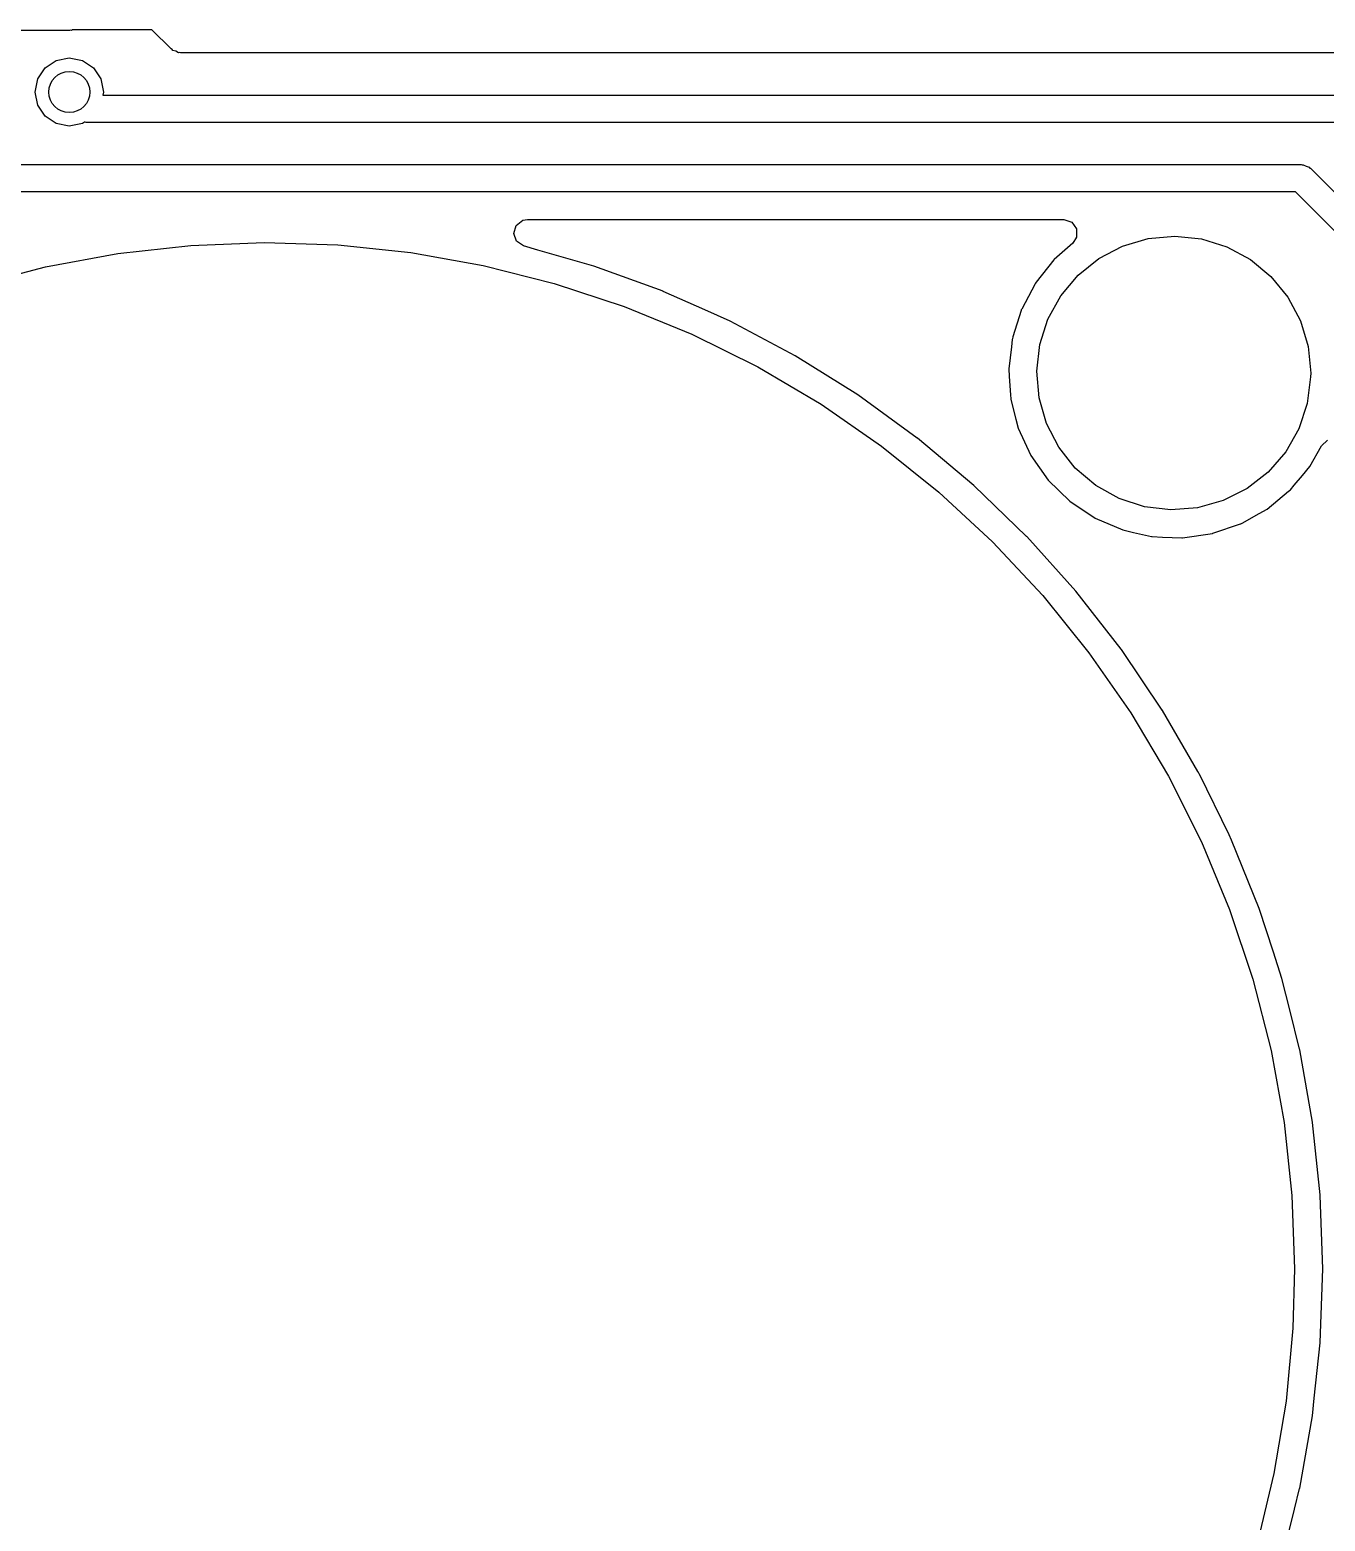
# Model space of a CAD drawing. Extents: x 0.04 to 2.01, y 0.04 to 5.04.
# Drawn here: x 0.4631 to 0.8356, y 1.4727 to 1.9018 of the extents above; entities that cross this region are included whole.
import ezdxf

# ---------------------------------------------------------------- set-up
doc = ezdxf.new("R2010")
doc.units = 0
doc.header["$MEASUREMENT"] = 0
doc.layers.add('BLACK', color=7, linetype='CONTINUOUS')

msp = doc.modelspace()

# ---------------------------------------------------------------- linework, layer by layer
at = {"layer": 'BLACK', "linetype": 'CONTINUOUS'}
for p, q in [((0.474456, 1.90157), (0.351499, 1.90157)), ((0.474758, 1.90167), (0.474456, 1.90157)), ((0.475072, 1.90162), (0.474758, 1.90167)), ((0.475363, 1.90177), (0.475072, 1.90162)), ((0.498172, 1.90177), (0.475363, 1.90177)), ((0.503673, 1.89627), (0.498172, 1.90177)), ((0.46745, 1.89084), (0.470643, 1.89297)), ((0.470643, 1.89297), (0.474409, 1.89372)), ((0.474409, 1.89372), (0.478176, 1.89297)), ((0.478176, 1.89297), (0.481369, 1.89084)), ((0.503956, 1.89613), (0.503673, 1.89627)), ((0.504143, 1.89587), (0.503956, 1.89613)), ((0.505019, 1.89559), (0.504143, 1.89587)), ((0.505841, 1.89517), (0.505019, 1.89559)), ((0.506155, 1.89522), (0.505841, 1.89517)), ((0.506457, 1.89512), (0.506155, 1.89522)), ((0.856991, 1.89512), (0.506457, 1.89512)), ((0.465316, 1.88764), (0.46745, 1.89084)), ((0.481369, 1.89084), (0.483503, 1.88764)), ((0.464567, 1.88388), (0.465316, 1.88764)), ((0.465316, 1.88011), (0.464567, 1.88388)), ((0.483503, 1.88764), (0.484252, 1.88388)), ((0.484252, 1.88388), (0.484076, 1.88299)), ((0.46745, 1.87692), (0.465316, 1.88011)), ((0.484076, 1.88299), (0.848622, 1.88299)), ((0.470643, 1.87478), (0.46745, 1.87692)), ((0.478788, 1.87519), (0.478176, 1.87478)), ((0.47893, 1.87522), (0.478788, 1.87519)), ((0.479232, 1.87512), (0.47893, 1.87522)), ((0.846991, 1.87512), (0.479232, 1.87512)), ((0.474409, 1.87404), (0.470643, 1.87478)), ((0.478176, 1.87478), (0.474409, 1.87404)), ((0.37874, 1.86299), (0.828622, 1.86299)), ((0.828622, 1.86299), (0.828924, 1.86289)), ((0.828924, 1.86289), (0.829238, 1.86294)), ((0.829238, 1.86294), (0.830059, 1.86253)), ((0.830059, 1.86253), (0.830936, 1.86224)), ((0.830936, 1.86224), (0.831123, 1.86198)), ((0.831123, 1.86198), (0.831406, 1.86184)), ((0.831406, 1.86184), (0.856406, 1.83684)), ((0.826991, 1.85512), (0.380371, 1.85512)), ((0.849685, 1.83242), (0.826991, 1.85512)), ((0.602229, 1.84319), (0.602893, 1.84551)), ((0.602893, 1.84551), (0.604791, 1.84699)), ((0.604791, 1.84699), (0.606124, 1.84722)), ((0.606124, 1.84722), (0.760385, 1.84722)), ((0.760385, 1.84722), (0.762676, 1.84648)), ((0.762676, 1.84648), (0.764092, 1.84453)), ((0.603053, 1.84093), (0.602229, 1.84319)), ((0.60505, 1.83958), (0.603053, 1.84093)), ((0.764092, 1.84212), (0.762955, 1.8404)), ((0.764092, 1.84453), (0.764092, 1.84212)), ((0.777286, 1.83953), (0.784657, 1.8417)), ((0.784657, 1.8417), (0.792309, 1.8424)), ((0.792309, 1.8424), (0.799951, 1.8416)), ((0.799951, 1.8416), (0.807291, 1.83932)), ((0.467587, 1.83355), (0.488361, 1.83738)), ((0.488361, 1.83738), (0.509357, 1.83972)), ((0.509357, 1.83972), (0.530465, 1.84055)), ((0.530465, 1.84055), (0.551579, 1.83987)), ((0.551579, 1.83987), (0.57259, 1.83768)), ((0.57259, 1.83768), (0.593391, 1.83399)), ((0.609173, 1.8384), (0.60505, 1.83958)), ((0.62524, 1.83379), (0.609173, 1.8384)), ((0.762955, 1.8404), (0.757604, 1.8357)), ((0.770477, 1.83597), (0.777286, 1.83953)), ((0.807291, 1.83932), (0.81405, 1.83567)), ((0.447139, 1.82824), (0.467587, 1.83355)), ((0.593391, 1.83399), (0.613875, 1.82883)), ((0.645138, 1.82655), (0.62524, 1.83379)), ((0.757493, 1.83556), (0.752441, 1.82915)), ((0.757604, 1.8357), (0.757493, 1.83556)), ((0.764489, 1.83116), (0.770477, 1.83597)), ((0.81405, 1.83567), (0.81997, 1.83077)), ((0.613875, 1.82883), (0.633938, 1.82221)), ((0.752143, 1.82872), (0.748294, 1.82141)), ((0.752226, 1.82888), (0.752143, 1.82872)), ((0.752441, 1.82915), (0.752226, 1.82888)), ((0.75955, 1.82527), (0.764489, 1.83116)), ((0.81997, 1.83077), (0.824827, 1.82482)), ((0.645199, 1.82652), (0.645138, 1.82655)), ((0.6452, 1.82652), (0.645199, 1.82652)), ((0.65721, 1.82117), (0.6452, 1.82652)), ((0.755848, 1.81854), (0.75955, 1.82527)), ((0.824827, 1.82482), (0.828434, 1.81803)), ((0.633938, 1.82221), (0.653476, 1.81418)), ((0.664481, 1.81794), (0.65721, 1.82117)), ((0.748129, 1.82102), (0.745771, 1.81343)), ((0.748181, 1.82119), (0.748129, 1.82102)), ((0.748294, 1.82141), (0.748181, 1.82119)), ((0.683177, 1.808), (0.664481, 1.81794)), ((0.753525, 1.81122), (0.755848, 1.81854)), ((0.828434, 1.81803), (0.830655, 1.81068)), ((0.653476, 1.81418), (0.672389, 1.80477)), ((0.745585, 1.81272), (0.745325, 1.81053)), ((0.745606, 1.8129), (0.745585, 1.81272)), ((0.745585, 1.81272), (0.745585, 1.81272)), ((0.745771, 1.81343), (0.745606, 1.8129)), ((0.752668, 1.80358), (0.753525, 1.81122)), ((0.830655, 1.81068), (0.831405, 1.80303)), ((0.701134, 1.79677), (0.683177, 1.808)), ((0.745325, 1.81053), (0.744585, 1.80427)), ((0.672389, 1.80477), (0.690582, 1.79403)), ((0.744585, 1.80427), (0.744733, 1.80201)), ((0.744733, 1.80201), (0.745079, 1.79673)), ((0.753311, 1.79592), (0.752668, 1.80358)), ((0.831405, 1.80303), (0.831389, 1.80193)), ((0.831389, 1.80193), (0.830426, 1.79431)), ((0.690582, 1.79403), (0.70796, 1.78202)), ((0.718265, 1.78433), (0.701134, 1.79677)), ((0.745079, 1.79673), (0.745153, 1.7956)), ((0.745153, 1.7956), (0.745197, 1.79543)), ((0.745197, 1.79543), (0.745197, 1.79543)), ((0.745197, 1.79543), (0.746636, 1.78976)), ((0.755429, 1.78854), (0.753311, 1.79592)), ((0.830426, 1.79431), (0.828001, 1.78702)), ((0.746636, 1.78976), (0.747291, 1.78719)), ((0.747291, 1.78719), (0.750928, 1.7793)), ((0.758941, 1.7817), (0.755429, 1.78854)), ((0.828001, 1.78702), (0.824206, 1.78034)), ((0.70796, 1.78202), (0.724435, 1.7688)), ((0.718317, 1.78428), (0.718265, 1.78433)), ((0.720675, 1.78231), (0.718317, 1.78428)), ((0.718317, 1.78428), (0.718317, 1.78428)), ((0.734485, 1.77072), (0.720675, 1.78231)), ((0.763714, 1.77568), (0.758941, 1.7817)), ((0.831153, 1.77614), (0.834493, 1.78211)), ((0.834493, 1.78211), (0.836262, 1.78374)), ((0.750928, 1.7793), (0.755941, 1.7722)), ((0.824206, 1.78034), (0.819185, 1.77452)), ((0.755941, 1.7722), (0.762163, 1.76614)), ((0.769566, 1.7707), (0.763714, 1.77568)), ((0.819185, 1.77452), (0.81313, 1.76979)), ((0.826675, 1.77076), (0.829001, 1.77356)), ((0.829001, 1.77356), (0.831153, 1.77614)), ((0.724435, 1.7688), (0.739923, 1.75443)), ((0.749717, 1.75601), (0.734485, 1.77072)), ((0.776273, 1.76695), (0.769566, 1.7707)), ((0.81313, 1.76979), (0.806272, 1.76632)), ((0.81892, 1.76391), (0.825062, 1.76902)), ((0.825062, 1.76902), (0.825461, 1.76935)), ((0.825461, 1.76935), (0.825598, 1.76947)), ((0.825598, 1.76947), (0.826675, 1.77076)), ((0.762163, 1.76614), (0.769386, 1.76132)), ((0.78358, 1.76458), (0.776273, 1.76695)), ((0.79121, 1.76367), (0.78358, 1.76458)), ((0.798871, 1.76426), (0.79121, 1.76367)), ((0.806272, 1.76632), (0.798871, 1.76426)), ((0.816586, 1.76261), (0.81892, 1.76391)), ((0.769386, 1.76132), (0.777367, 1.75789)), ((0.803285, 1.75693), (0.811171, 1.75961)), ((0.811171, 1.75961), (0.811341, 1.75967)), ((0.811341, 1.75967), (0.811721, 1.75988)), ((0.811721, 1.75988), (0.816586, 1.76261)), ((0.749762, 1.75596), (0.749717, 1.75601)), ((0.749763, 1.75596), (0.749762, 1.75596)), ((0.76384, 1.74032), (0.749763, 1.75596)), ((0.777367, 1.75789), (0.780413, 1.7572)), ((0.780413, 1.7572), (0.785665, 1.75601)), ((0.785665, 1.75601), (0.785665, 1.75601)), ((0.785665, 1.75601), (0.785839, 1.75597)), ((0.785839, 1.75597), (0.788755, 1.75586)), ((0.788755, 1.75586), (0.79434, 1.75564)), ((0.79434, 1.75564), (0.79434, 1.75564)), ((0.79434, 1.75564), (0.794519, 1.75563)), ((0.794519, 1.75563), (0.803115, 1.75688)), ((0.803115, 1.75688), (0.803285, 1.75693)), ((0.803285, 1.75693), (0.803285, 1.75693)), ((0.739923, 1.75443), (0.754343, 1.73899)), ((0.754343, 1.73899), (0.767623, 1.72257)), ((0.763885, 1.74027), (0.76384, 1.74032)), ((0.76384, 1.74032), (0.76384, 1.74032)), ((0.776922, 1.72359), (0.763885, 1.74027)), ((0.767623, 1.72257), (0.779695, 1.70523)), ((0.776959, 1.72353), (0.776922, 1.72359)), ((0.77696, 1.72353), (0.776959, 1.72353)), ((0.788725, 1.70609), (0.77696, 1.72353)), ((0.779695, 1.70523), (0.790496, 1.68707)), ((0.788762, 1.70603), (0.788725, 1.70609)), ((0.788725, 1.70609), (0.788725, 1.70609)), ((0.788796, 1.70598), (0.788762, 1.70603)), ((0.788796, 1.70597), (0.788796, 1.70598)), ((0.798947, 1.68839), (0.788796, 1.70597)), ((0.790496, 1.68707), (0.799971, 1.66819)), ((0.799349, 1.6877), (0.798947, 1.68839)), ((0.799379, 1.68763), (0.799349, 1.6877)), ((0.807912, 1.67014), (0.799379, 1.68763)), ((0.799379, 1.68763), (0.799379, 1.68763)), ((0.808632, 1.66866), (0.807912, 1.67014)), ((0.799971, 1.66819), (0.808072, 1.64868)), ((0.816564, 1.64903), (0.808632, 1.66866)), ((0.808072, 1.64868), (0.814758, 1.62864)), ((0.816584, 1.64897), (0.816564, 1.64903)), ((0.820668, 1.6364), (0.816584, 1.64897)), ((0.816584, 1.64897), (0.816584, 1.64897)), ((0.823107, 1.62889), (0.820668, 1.6364)), ((0.814758, 1.62864), (0.819994, 1.60818)), ((0.825374, 1.6198), (0.823107, 1.62889)), ((0.828196, 1.60848), (0.825374, 1.6198)), ((0.819994, 1.60818), (0.823753, 1.58739)), ((0.828229, 1.60835), (0.828196, 1.60848)), ((0.831906, 1.5875), (0.828229, 1.60835)), ((0.831913, 1.58743), (0.831906, 1.5875)), ((0.823753, 1.58739), (0.826016, 1.56639)), ((0.834106, 1.56657), (0.831913, 1.58743)), ((0.826016, 1.56639), (0.826772, 1.54528)), ((0.83412, 1.56644), (0.834106, 1.56657)), ((0.834859, 1.54528), (0.83412, 1.56644)), ((0.826772, 1.54528), (0.826282, 1.52828)), ((0.83412, 1.52411), (0.834859, 1.54528)), ((0.826282, 1.52828), (0.824312, 1.50725)), ((0.832443, 1.50816), (0.834113, 1.52405)), ((0.834113, 1.52405), (0.83412, 1.52411)), ((0.834113, 1.52405), (0.834113, 1.52405)), ((0.824312, 1.50725), (0.820844, 1.48641)), ((0.831906, 1.50306), (0.832443, 1.50816)), ((0.828229, 1.4822), (0.831906, 1.50306)), ((0.820844, 1.48641), (0.815894, 1.46587)), ((0.82672, 1.47615), (0.828213, 1.48214)), ((0.828213, 1.48214), (0.828229, 1.4822)), ((0.828213, 1.48214), (0.828213, 1.48214)), ((0.823107, 1.46166), (0.82672, 1.47615))]:
    msp.add_line(p, q, dxfattribs=at)
at = {"layer": 'BLACK'}
msp.add_circle((0.474409, 1.88388), 0.005906, dxfattribs=at)

doc.saveas('drawing.dxf')
